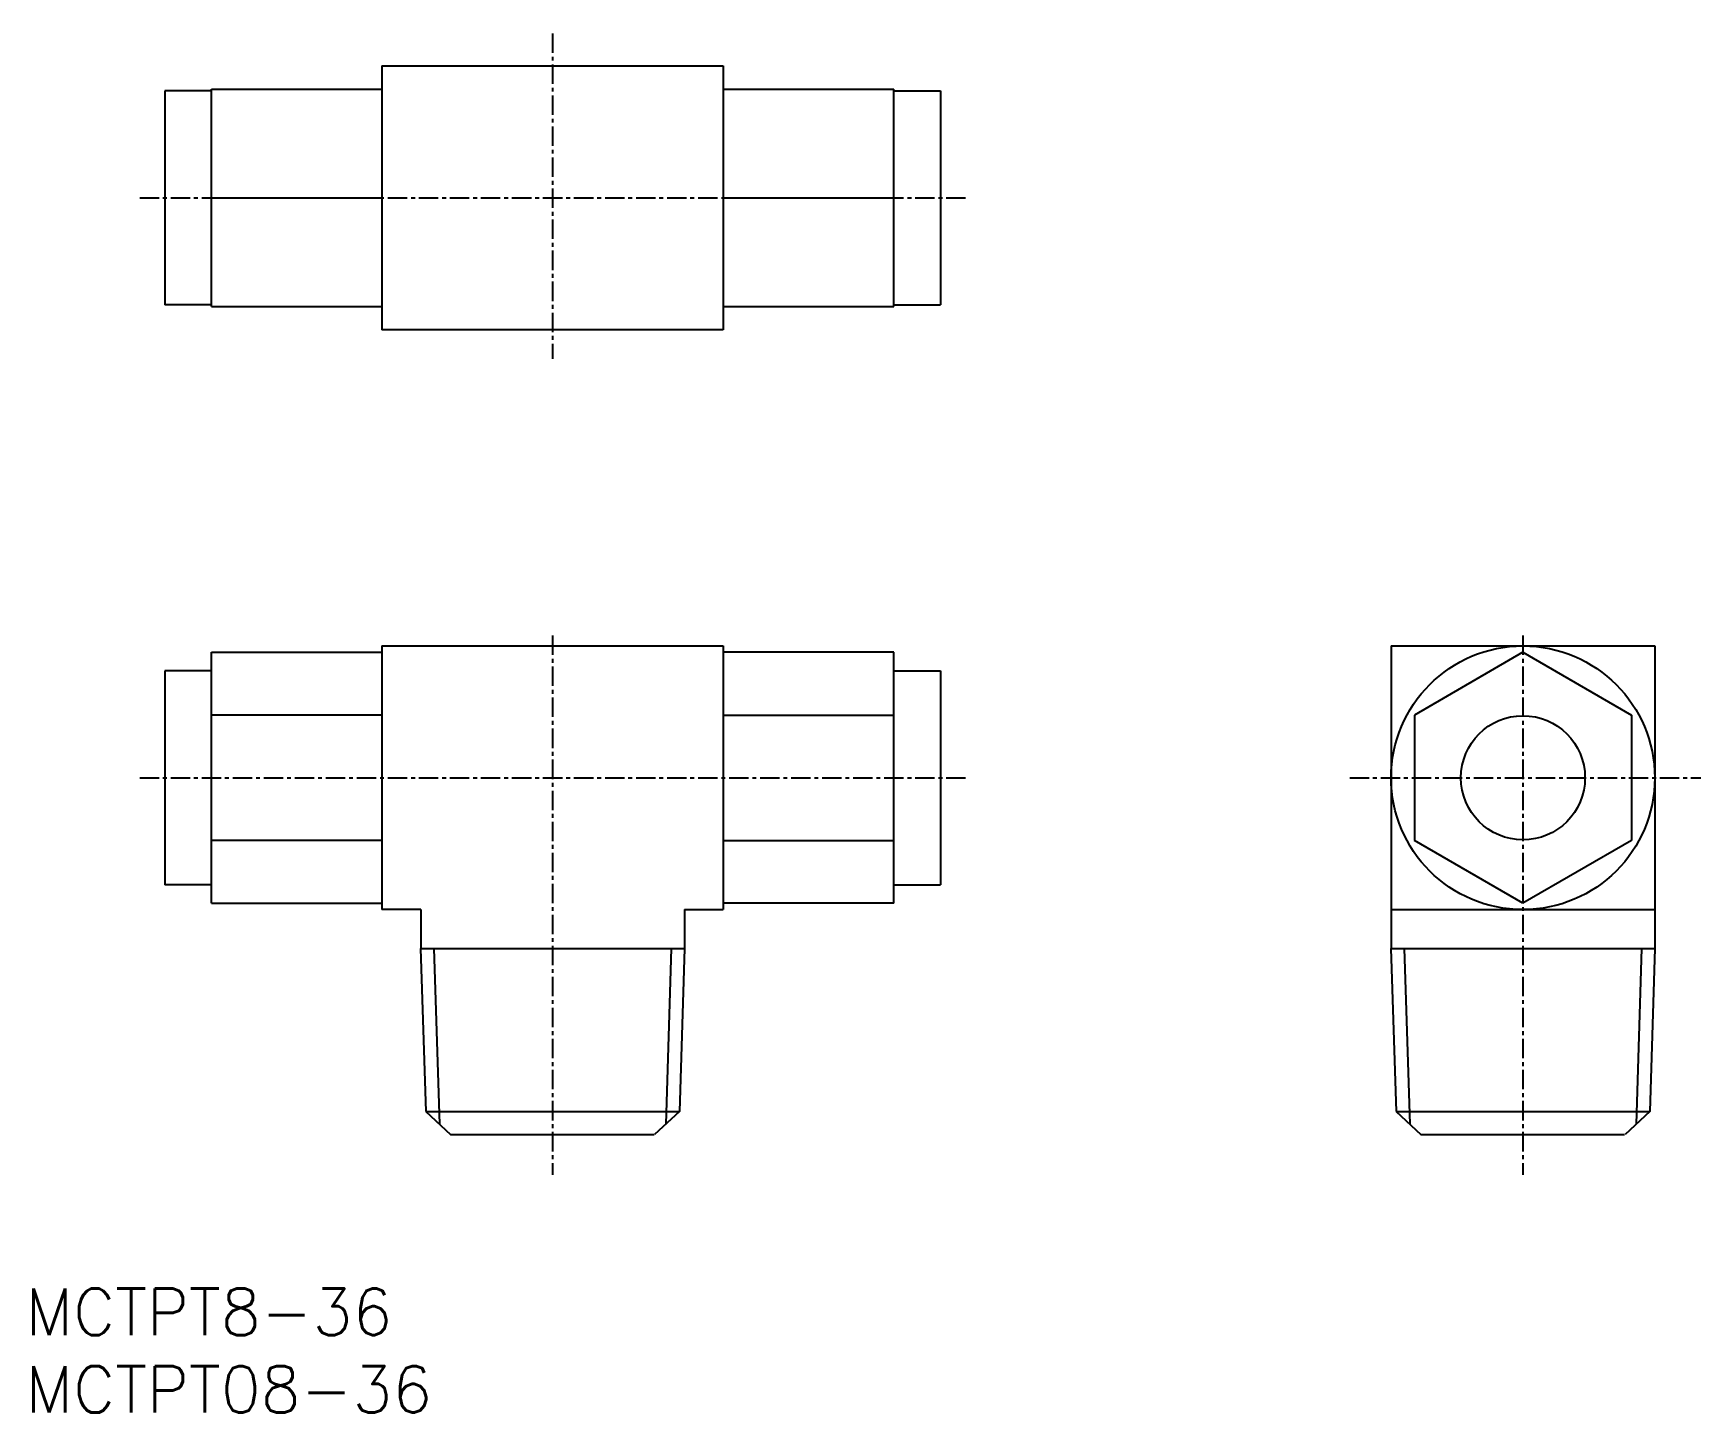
# Model space of a CAD drawing. Extents: x 1 to 108, y 0 to 89.
import ezdxf

# ---------------------------------------------------------------- set-up
doc = ezdxf.new("R2010")
doc.units = 0
doc.linetypes.add('CENTER', pattern=[2, 1.25, -0.25, 0.25, -0.25])
doc.layers.get('0').update_dxf_attribs({"linetype": 'CONTINUOUS'})
doc.layers.add('CENTER', color=1, linetype='CENTER')
doc.styles.get("Standard").update_dxf_attribs({"font": 'txt.shx'})

msp = doc.modelspace()

# ---------------------------------------------------------------- linework, layer by layer
at = {"color": 7, "linetype": 'CONTINUOUS'}
for p, q in [((22.99, 86.8), (44.99, 86.8)), ((22.99, 86.8), (22.99, 69.8)), ((44.99, 86.8), (44.99, 69.8)), ((11.99, 85.2), (8.99, 85.2)), ((8.99, 85.2), (8.99, 71.4)), ((11.99, 85.3), (22.99, 85.3)), ((11.99, 71.3), (11.99, 85.3)), ((44.99, 85.3), (55.99, 85.3)), ((55.99, 71.3), (55.99, 85.3)), ((55.99, 85.2), (58.99, 85.2)), ((58.99, 85.2), (58.99, 71.4)), ((11.99, 78.3), (22.99, 78.3)), ((44.99, 78.3), (55.99, 78.3)), ((11.99, 71.4), (8.99, 71.4)), ((11.99, 71.3), (22.99, 71.3)), ((44.99, 71.3), (55.99, 71.3)), ((55.99, 71.4), (58.99, 71.4)), ((44.99, 69.8), (22.99, 69.8)), ((11.99, 32.84), (11.99, 49.01)), ((11.99, 49.01), (22.99, 49.01)), ((22.99, 49.42), (22.99, 32.42)), ((22.99, 49.42), (44.99, 49.42)), ((44.99, 49.42), (44.99, 32.42)), ((55.99, 49.01), (44.99, 49.01)), ((55.99, 32.84), (55.99, 49.01)), ((88.05, 49.42), (105.05, 49.42)), ((88.05, 49.42), (88.05, 29.92)), ((96.55, 49.01), (89.55, 44.96)), ((96.55, 49.01), (103.55, 44.96)), ((105.05, 49.42), (105.05, 29.92)), ((8.99, 47.82), (8.99, 34.02)), ((11.99, 47.82), (8.99, 47.82)), ((55.99, 47.82), (58.99, 47.82)), ((58.99, 47.82), (58.99, 34.02)), ((22.99, 44.96), (11.99, 44.96)), ((44.99, 44.96), (55.99, 44.96)), ((89.55, 44.96), (89.55, 36.88)), ((103.55, 44.96), (103.55, 36.88)), ((22.99, 36.88), (11.99, 36.88)), ((44.99, 36.88), (55.99, 36.88)), ((96.55, 32.84), (89.55, 36.88)), ((103.55, 36.88), (96.55, 32.84)), ((11.99, 34.02), (8.99, 34.02)), ((55.99, 34.02), (58.99, 34.02)), ((11.99, 32.84), (22.99, 32.84)), ((25.49, 32.42), (22.99, 32.42)), ((25.49, 32.42), (25.49, 29.92)), ((42.49, 32.42), (44.99, 32.42)), ((42.49, 32.42), (42.49, 29.92)), ((55.99, 32.84), (44.99, 32.84)), ((88.05, 32.42), (105.05, 32.42)), ((25.48, 29.92), (42.5, 29.92)), ((25.48, 29.92), (25.81, 19.42)), ((26.34, 29.92), (26.69, 18.59)), ((41.64, 29.92), (41.29, 18.59)), ((42.5, 29.92), (42.17, 19.42)), ((88.04, 29.92), (88.37, 19.42)), ((88.04, 29.92), (105.06, 29.92)), ((88.9, 29.92), (89.25, 18.59)), ((104.2, 29.92), (103.85, 18.59)), ((105.06, 29.92), (104.73, 19.42)), ((25.81, 19.42), (27.41, 17.92)), ((25.81, 19.42), (42.17, 19.42)), ((42.17, 19.42), (40.57, 17.92)), ((88.37, 19.42), (104.73, 19.42)), ((88.37, 19.42), (89.97, 17.92)), ((104.73, 19.42), (103.13, 17.92)), ((27.41, 17.92), (40.54, 17.92)), ((89.97, 17.92), (103.1, 17.92))]:
    msp.add_line(p, q, dxfattribs=at)
for radius in [8.5, 4]:
    msp.add_circle((96.55, 40.92), radius, dxfattribs=at)
at = {"layer": 'CENTER', "color": 1, "linetype": 'CENTER'}
for p, q in [((33.99, 88.9), (33.99, 67.93)), ((7.37, 78.3), (60.83, 78.3)), ((33.99, 50.09), (33.99, 15.33)), ((96.55, 50.09), (96.55, 15.33)), ((7.37, 40.92), (60.83, 40.92)), ((85.38, 40.92), (108.01, 40.92))]:
    msp.add_line(p, q, dxfattribs=at)

# ---------------------------------------------------------------- texts
at = {"color": 7, "linetype": 'CONTINUOUS'}
for s, p in [('MCTPT8-36', (0, 5)), ('MCTPT08-36', (0, 0))]:
    msp.add_text(s, height=3, dxfattribs=at).set_placement(p)

doc.saveas('drawing.dxf')
